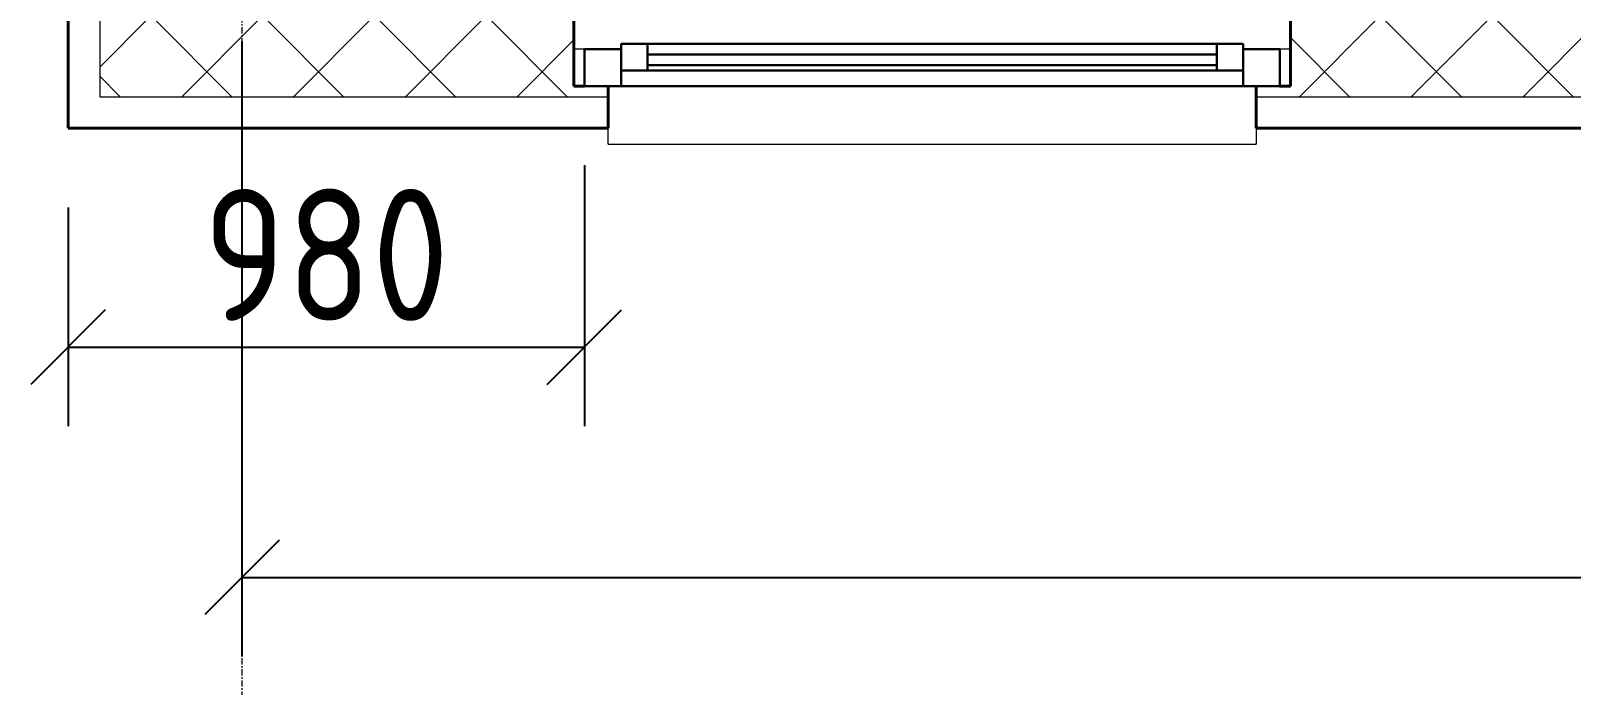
# Model space of a CAD drawing. Header units: millimetres. Extents: x -32954 to 151739, y -65671 to 56243.
# Drawn here: x -30351 to -27427, y -63714 to -62473 of the extents above; entities that cross this region are included whole.
import ezdxf

# ---------------------------------------------------------------- set-up
doc = ezdxf.new("R2010")
doc.units = ezdxf.units.MM
doc.linetypes.add('ADSK_Линия сетки', pattern=[21, 12, -3, 3, -3])
for name, color, linetype, lineweight in [('Каркас_Импост', 7, 'Continuous', 30), ('Окна', 7, 'Continuous', 18), ('Оси', 7, 'Continuous', 9), ('Остекление', 7, 'Continuous', 30), ('Отлив', 7, 'Continuous', 18), ('Подоконник_Верхний брус', 7, 'Continuous', 18), ('Размеры', 7, 'Continuous', 9), ('Стены разрез', 7, 'Continuous', 40), ('Стены штриховка', 7, 'Continuous', 18)]:
    doc.layers.add(name, color=color, linetype=linetype, lineweight=lineweight)
doc.styles.add('GOST Common', font='GOST_Common.ttf', dxfattribs={"width": 0.9, "height": 250})
doc.dimstyles.new('ADSK_Проверочный', dxfattribs={"dimscale": 304.8, "dimtxt": 251.428749, "dimasz": 0.463911, "dimexe": 0.492126, "dimexo": 0.492126, "dimgap": 0.164042, "dimtad": 1, "dimdec": 0, "dimdsep": 46, "dimtxsty": 'GOST Common', "dimblk1": 'OBLIQUE', "dimblk2": 'OBLIQUE', "dimsah": 1, "dimcen": 0.09, "dimazin": 0, "dimtfac": 1, "dimtdec": 4, "dimtix": 1, "dimtmove": 0, "dimatfit": 3, "dimfxl": 1, "dimtvp": 1, "dimtolj": 1, "dimtzin": 0, "dimarcsym": 2})

# ---------------------------------------------------------------- blocks, each defined once
blk = doc.blocks.new('B2B_Окно_1створка - 1320х1460h-729011-В_АР_ПЭ_03 Этаж')
at = {"layer": 'Каркас_Импост', "lineweight": 30}
for p, q in [((-590, 135), (-660, 135)), ((-660, 135), (-660, 65)), ((-590, 105), (-590, 135)), ((590, 135), (590, 105)), ((660, 135), (590, 135)), ((660, 65), (660, 135)), ((-540, 105), (-590, 105)), ((-590, 105), (-590, 55)), ((-540, 55), (-540, 105)), ((540, 105), (540, 55)), ((590, 105), (540, 105)), ((590, 55), (590, 105)), ((-660, 65), (-590, 65)), ((590, 65), (660, 65)), ((-590, 55), (-540, 55)), ((540, 55), (590, 55))]:
    blk.add_line(p, q, dxfattribs=at)
at = {"layer": 'Каркас_Импост'}
for p, q in [((590, 135), (-590, 135)), ((540, 105), (-540, 105)), ((-540, 55), (540, 55))]:
    blk.add_line(p, q, dxfattribs=at)
at = {"layer": 'Остекление'}
for p, q in [((540, 95), (-540, 95)), ((-540, 95), (-540, 75)), ((540, 75), (540, 95)), ((-540, 75), (540, 75))]:
    blk.add_line(p, q, dxfattribs=at)
blk = doc.blocks.new('В2В_Подоконник_ПВХ - ПВХ-717279-В_АР_ПЭ_03 Этаж')
at = {"layer": 'Подоконник_Верхний брус'}
for p, q in [((-680, 0), (-660, 0)), ((660, 0), (680, 0)), ((-700, -280), (-700, -330)), ((700, -330), (700, -280)), ((-700, -330), (700, -330))]:
    blk.add_line(p, q, dxfattribs=at)
blk = doc.blocks.new('B2B_Отлив - Отлив_металлический-717280-В_АР_ПЭ_03 Этаж')
at = {"layer": 'Отлив'}
for p, q in [((-615, 80), (-615, 110)), ((615, 110), (-615, 110)), ((615, 110), (615, 80)), ((-615, 1), (615, 1))]:
    blk.add_line(p, q, dxfattribs=at)
blk = doc.blocks.new('_Oblique')
at = {"color": 0, "linetype": 'ByBlock', "lineweight": -2}
blk.add_line((-0.5, -0.5), (0.5, 0.5), dxfattribs=at)
blk = doc.blocks.new('*D220')
at = {"layer": 'Defpoints', "color": 0, "transparency": 16777216}
for p in [(-29950, -62343.1), (-22450, -62343.1), (-22450, -63509.9)]:
    blk.add_point(p, dxfattribs=at)
at = {"layer": 'Размеры', "color": 0, "lineweight": -2, "transparency": 16777216}
for p, q in [((-29950, -62493.1), (-29950, -63659.9)), ((-22450, -62493.1), (-22450, -63659.9)), ((-29950, -63509.9), (-22450, -63509.9))]:
    blk.add_line(p, q, dxfattribs=at)
at = {"layer": 'Размеры', "color": 0, "lineweight": -2, "transparency": 16777216, "xscale": 141.4, "yscale": 141.4, "zscale": 141.4, "rotation": 180}
blk.add_blockref('_Oblique', (-29950, -63509.9), dxfattribs=at)
at = {"layer": 'Размеры', "color": 0, "lineweight": -2, "transparency": 16777216, "xscale": 141.4, "yscale": 141.4, "zscale": 141.4}
blk.add_blockref('_Oblique', (-22450, -63509.9), dxfattribs=at)
at = {"layer": 'Размеры', "color": 0, "transparency": 16777216, "insert": (-26200, -63334.9), "char_height": 250, "width": 756.843, "attachment_point": 5, "style": 'GOST Common'}
blk.add_mtext('\\A1;7500', dxfattribs=at)
blk = doc.blocks.new('*D225')
at = {"layer": 'Defpoints', "color": 0, "transparency": 16777216}
for p in [(-29300, -62578.1), (-30280, -62658.1), (-29300, -63073.2)]:
    blk.add_point(p, dxfattribs=at)
at = {"layer": 'Размеры', "color": 0, "lineweight": -2, "transparency": 16777216}
for p, q in [((-29300, -62728.1), (-29300, -63223.2)), ((-30280, -62808.1), (-30280, -63223.2)), ((-30280, -63073.2), (-29300, -63073.2))]:
    blk.add_line(p, q, dxfattribs=at)
at = {"layer": 'Размеры', "color": 0, "lineweight": -2, "transparency": 16777216, "xscale": 141.4, "yscale": 141.4, "zscale": 141.4, "rotation": 180}
blk.add_blockref('_Oblique', (-30280, -63073.2), dxfattribs=at)
at = {"layer": 'Размеры', "color": 0, "lineweight": -2, "transparency": 16777216, "xscale": 141.4, "yscale": 141.4, "zscale": 141.4}
blk.add_blockref('_Oblique', (-29300, -63073.2), dxfattribs=at)
at = {"layer": 'Размеры', "color": 0, "transparency": 16777216, "insert": (-29790, -62898.2), "char_height": 250, "width": 567.632, "attachment_point": 5, "style": 'GOST Common'}
blk.add_mtext('\\A1;980', dxfattribs=at)

msp = doc.modelspace()

# ---------------------------------------------------------------- hatches: boundary and pattern name
at = {"layer": 'Стены разрез', "lineweight": 9}
h = msp.add_hatch(dxfattribs=at)
h.set_pattern_fill('FP_1', color=256, style=0, pattern_type=2)
h.set_pattern_definition([(45, (-1e-11, -50353.12), (-106.066, 106.066), []), (135, (-1e-11, -50353.12), (-106.066, -106.066), [])])
h.paths.add_polyline_path([(-19445, -62598.1), (-18797.5, -62598.1), (-18797.5, -62448.1), (-19380, -62448.1), (-19380, -62578.1), (-19445, -62578.1)])
h.paths.add_polyline_path([(-21145.7, -62598.1), (-20675, -62598.1), (-20675, -62578.1), (-20740, -62578.1), (-20740, -62448.1), (-23680, -62448.1), (-23680, -62578.1), (-23745, -62578.1), (-23745, -62598.1)])
h.paths.add_polyline_path([(-24975, -62598.1), (-24975, -62578.1), (-25040, -62578.1), (-25040, -62448.1), (-27960, -62448.1), (-27960, -62578.1), (-28025, -62578.1), (-28025, -62598.1), (-27154.8, -62598.1)])
h.paths.add_polyline_path([(-29300, -62598.1), (-29255, -62598.1), (-29255, -62578.1), (-29320, -62578.1), (-29320, -62448.1), (-30220, -62448.1), (-30220, -62598.1), (-30159.3, -62598.1)])

# ---------------------------------------------------------------- linework, layer by layer
at = {"layer": 'Оси', "linetype": 'ADSK_Линия сетки'}
msp.add_line((-29950, -46065.3), (-29950, -64853.1), dxfattribs=at)
at = {"layer": 'Стены разрез'}
for p, q in [((-30280, -47893.1), (-30280, -62658.1)), ((-29320, -62578.1), (-29320, -62228.1)), ((-27960, -62228.1), (-27960, -62578.1)), ((-29300, -62578.1), (-29320, -62578.1)), ((-29255, -62658.1), (-29255, -62578.1)), ((-28025, -62578.1), (-28025, -62658.1)), ((-27960, -62578.1), (-27980, -62578.1)), ((-30280, -62658.1), (-29255, -62658.1)), ((-28025, -62658.1), (-24975, -62658.1))]:
    msp.add_line(p, q, dxfattribs=at)
at = {"layer": 'Стены штриховка'}
for p, q in [((-30220, -47953.1), (-30220, -62598.1)), ((-30220, -62598.1), (-29255, -62598.1)), ((-28025, -62598.1), (-24975, -62598.1))]:
    msp.add_line(p, q, dxfattribs=at)

# ---------------------------------------------------------------- block references
at = {"layer": 'Окна', "rotation": 180}
for name, p in [('В2В_Подоконник_ПВХ - ПВХ-717279-В_АР_ПЭ_03 Этаж', (-28640, -62508.1)), ('B2B_Окно_1створка - 1320х1460h-729011-В_АР_ПЭ_03 Этаж', (-28640, -62443.1)), ('B2B_Отлив - Отлив_металлический-717280-В_АР_ПЭ_03 Этаж', (-28640, -62578.1))]:
    msp.add_blockref(name, p, dxfattribs=at)

# ---------------------------------------------------------------- dimensions: what is measured, and where the dimension line sits
at = {"layer": 'Размеры'}
for base, p1, p2, override, picture, middle in [((-22450, -63509.9), (-29950, -62343.1), (-22450, -62343.1), {"dimpost": '<>', "dimfxl": 7500.000127}, '*D220', (-26200, -63334.9)), ((-29300, -63073.2), (-30280, -62658.1), (-29300, -62578.1), {"dimpost": '<>', "dimfxl": 983.270194}, '*D225', (-29790, -62898.2))]:
    dim = msp.add_linear_dim(base=base, p1=p1, p2=p2, dimstyle='ADSK_Проверочный', override=override, dxfattribs=at)
    dim.commit()
    dim.dimension.update_dxf_attribs({"geometry": picture, "text_midpoint": middle})

doc.saveas('drawing.dxf')
